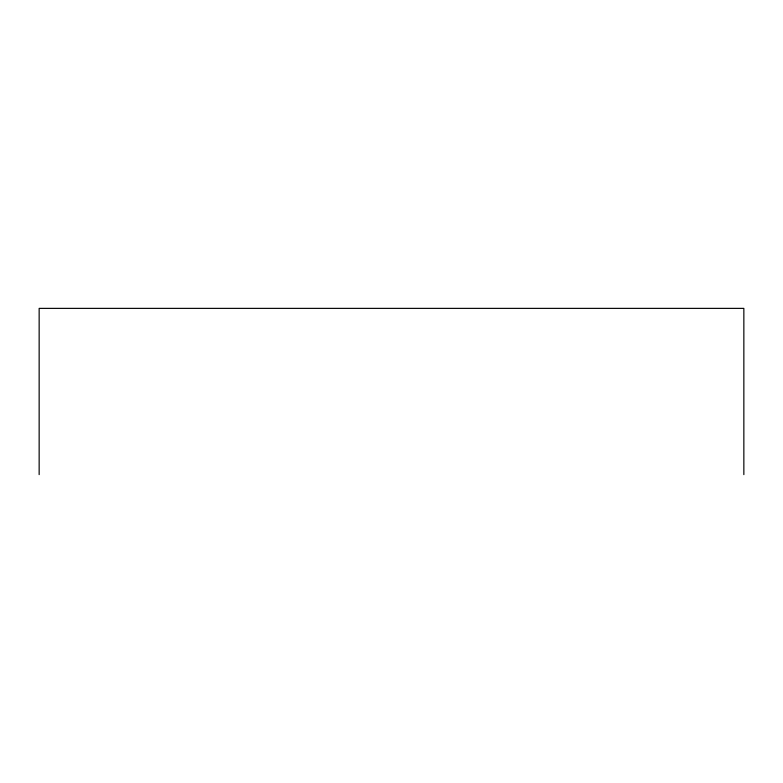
<?xml version="1.0" encoding="UTF-8"?>
<svg xmlns="http://www.w3.org/2000/svg" width="783" height="783" viewBox="0 0 783 783"><rect width="100%" height="100%" fill="white"/><g stroke="black" fill="none" stroke-linecap="round" stroke-linejoin="round"><path stroke-width="1.17" d="M743.85 474.625L743.85 308.375L39.15 308.375L39.15 474.625"/></g></svg>
